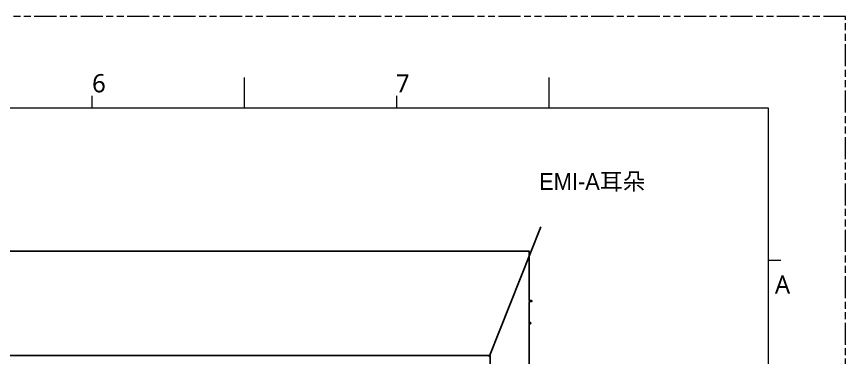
# Model space of a CAD drawing. Extents: x 2864 to 3941, y 2420 to 3182.
# Drawn here: x 3584 to 3941.2, y 3034.9 to 3181.8 of the extents above; entities that cross this region are included whole.
import ezdxf

# ---------------------------------------------------------------- set-up
doc = ezdxf.new("R2010")
doc.units = 0
doc.linetypes.add('PHANTOM', pattern=[29.5, 9.5, -1.5, 3, -1.5, 3, -1.5, 9.5])
doc.layers.get('0').update_dxf_attribs({"lineweight": 0})
doc.layers.add('0PAPERF', color=2, linetype='PHANTOM', lineweight=0, plot=False)
for name, color, linetype in [('btr2_panel', 7, 'Continuous'), ('emi-panel', 2, 'Continuous'), ('鵬鼎', 5, 'Continuous')]:
    doc.layers.add(name, color=color, linetype=linetype)
doc.layers.add('備註', color=1, linetype='Continuous', lineweight=0)
doc.styles.get("Standard").update_dxf_attribs({"font": 'simplex.shx', "height": 2.7})

msp = doc.modelspace()

# ---------------------------------------------------------------- linework, layer by layer
at = {"lineweight": 0}
for p, q in [((3682.27574, 3142.38933), (3682.27574, 3155.51673)), ((3813.54974, 3142.38933), (3813.54974, 3155.51673)), ((3616.63874, 3142.38933), (3616.63874, 3147.64029)), ((3747.91274, 3142.38933), (3747.91274, 3147.64029)), ((3908.06702, 3142.38933), (2894.63174, 3142.38933)), ((3908.06702, 2441.38617), (3908.06702, 3142.38933)), ((3908.06702, 3076.75233), (3913.31798, 3076.75233))]:
    msp.add_line(p, q, dxfattribs=at)
at = {"layer": '0PAPERF'}
msp.add_line((3908.06702, 2441.38617), (3908.06702, 3124.92558), dxfattribs=at)
at = {"layer": 'btr2_panel', "linetype": 'Continuous'}
msp.add_lwpolyline([(3804.92299, 2643.67608), (3804.92299, 2838.97608), (3805.92299, 2838.97608, 1), (3805.92299, 2839.37608), (3804.92299, 2839.37608), (3804.92299, 3034.67608), (3804.92299, 3058.97608), (3805.92299, 3058.97608, 1), (3805.92299, 3059.37608), (3804.92299, 3059.37608), (3804.92299, 3080.67608), (3791.92299, 3080.67608), (3537.92299, 3080.67608), (3524.92299, 3080.67608), (3524.92299, 3059.37608), (3523.92299, 3059.37608, 1), (3523.92299, 3058.97608), (3524.92299, 3058.97608), (3524.92299, 3034.67608)], format="xyb", dxfattribs=at)
msp.add_lwpolyline([(3805.67299, 3049.67608, 0.414222), (3805.42299, 3049.92608, 0.414222), (3805.17299, 3049.67608, 0.414222), (3805.42299, 3049.42608, 0.414222)], format="xyb", close=True, dxfattribs=at)
at = {"layer": 'emi-panel', "linetype": 'Continuous'}
msp.add_line((3787.65702, 3035.13432), (3809.84415, 3091.16461), dxfattribs=at)
msp.add_lwpolyline([(3788.02299, 2646.67608), (3538.02299, 2646.67608), (3538.02299, 3035.67608), (3788.02299, 3035.67608)], close=True, dxfattribs=at)
at = {"layer": '備註', "color": 2, "linetype": 'PHANTOM', "lineweight": 0}
for p, q in [((3941.15578, 3181.78733), (2864.43501, 3181.78733)), ((3941.15578, 2420.38233), (3941.15578, 3181.78733))]:
    msp.add_line(p, q, dxfattribs=at)

# ---------------------------------------------------------------- texts
at = {"char_height": 7.87644, "width": 4.7954102, "attachment_point": 1}
for s, insert in [('{\\fMicrosoft JhengHei|b0|i0|c136|p0;\\C0;6}', (3616.56483, 3157.00439)), ('{\\fMicrosoft JhengHei|b0|i0|c136|p0;\\C0;7}', (3747.4825, 3156.94713))]:
    msp.add_mtext(s, dxfattribs=dict(at, insert=insert))
at = {"layer": 'emi-panel', "insert": (3809.15069, 3114.31194), "char_height": 7.2, "width": 68.7660532, "attachment_point": 1}
msp.add_mtext('{\\f新細明體|b0|i0|c136|p18;EMI-A耳朵}', dxfattribs=at)
at = {"layer": '鵬鼎', "insert": (3910.7722, 3070.30044), "char_height": 7.87644, "width": 14.8568792, "attachment_point": 1}
msp.add_mtext('{\\fMicrosoft JhengHei|b0|i0|c136|p0;\\C0;A}', dxfattribs=at)

doc.saveas('drawing.dxf')
